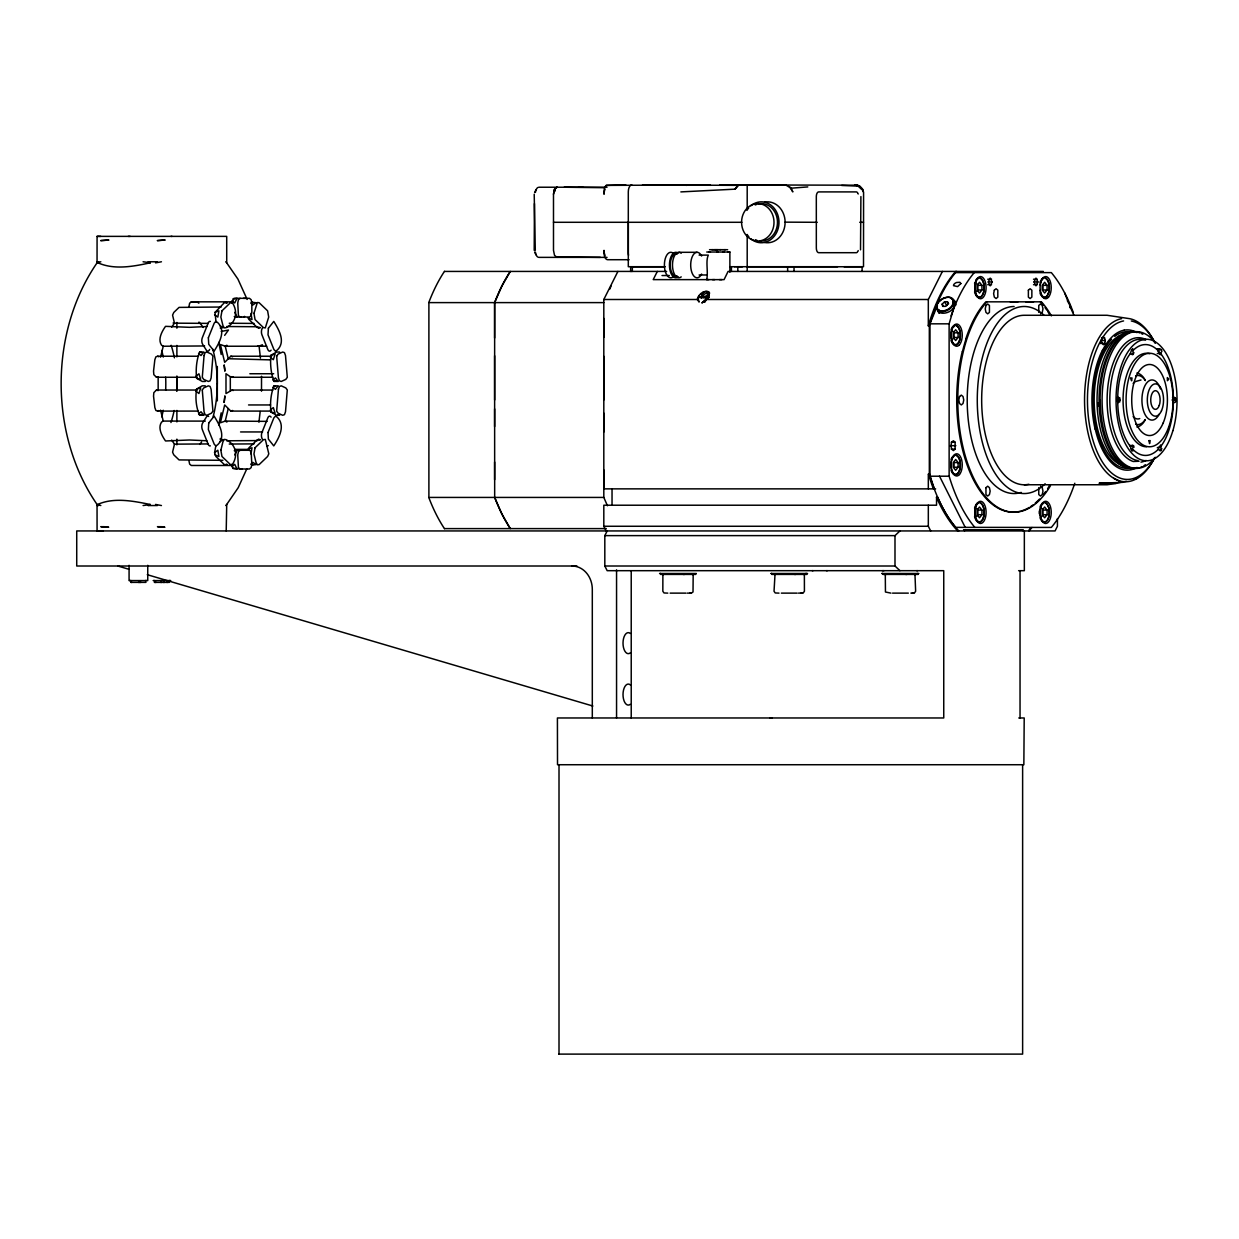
<?xml version="1.0" encoding="UTF-8"?>
<svg xmlns="http://www.w3.org/2000/svg" width="1239" height="1239" viewBox="0 0 1239 1239"><rect width="100%" height="100%" fill="white"/><g stroke="black" fill="none" stroke-linecap="round" stroke-linejoin="round"><path stroke-width="1.5" d="M129.073 565.325L129.073 580.58L131.071 580.58M176.883 391.307L176.883 376.006M176.883 356.878L176.883 345.402M176.883 328.18L176.883 322.45M217.321 400.863L217.321 366.434M494.609 479.71L494.609 462.008M494.609 426.588L494.609 408.87M494.64 400.011L494.64 302.61L501.919 285.961L510.282 271.434A161.302 80.969 -90 0 0 494.609 302.61L494.609 338.03M559.006 1054.11L559.006 764.726M603.811 469.922L603.811 488.863L935.631 488.863M603.811 432.039L603.811 413.114M603.811 400.011L603.811 299.497L617.905 271.434M612.035 505.218L612.035 488.863M628.297 222.292L628.297 266.71L665.095 266.71M737.809 271.418L737.809 266.741M747.194 271.418L747.194 235.255M929.327 474.212L929.327 325.826A148.463 74.603 90 0 1 956.616 271.372M952.853 331.293L954.061 332.811L954.061 337.473L952.837 338.99M958.103 462.565L958.103 467.227L955.672 470.278L953.209 467.196L953.209 462.674L955.687 459.514L958.103 462.565L954.061 462.565L954.061 467.227L958.103 467.227M976.688 516.245L977.896 514.712L977.896 510.065L976.688 508.532M976.688 291.506L977.896 289.988L977.896 285.326L976.688 283.808M981.938 514.712L981.938 510.065L979.522 507.014L977.06 510.174L977.06 514.696L979.507 517.763L981.938 514.712L977.896 514.712M981.938 285.326L981.938 289.988L979.507 293.024L977.06 289.957L977.06 285.435L979.522 282.275L981.938 285.326L977.896 285.326M1020.038 717.97L1020.038 570.683M1022.624 764.726L1022.624 1054.11L558.743 1054.11M1057.425 518.614L1057.425 526.265L1055.07 530.942L76.725 530.942L76.725 566.006L576.956 566.006M662.88 574.416L662.834 591.251L664.027 592.97L667.806 593.125M775.01 574.416L774.034 591.251L775.227 592.97L779.006 593.125M885.296 574.416L885.451 592.01L890.903 593.125M97.076 530.942L97.045 504.428C49.188 434.997 49.173 332.315 97.045 262.869L97.076 236.37L98.609 236.37M706.726 279.627C708.429 271.821 705.394 261.104 708.305 255.11L699.09 255.11M863.583 191.906L863.506 266.71L844.069 266.71M205.287 385.84L202.251 385.84L196.598 389.061C195.189 397.378 196.041 407.631 199.603 415.189L203.103 414.244M279.658 352.031L276.622 352.031L270.969 355.237C269.978 363.6 270.969 373.605 273.974 381.38L276.328 380.946M230.315 390.579L230.315 376.733L225.994 373.744L225.994 393.568L232.034 390.053L272.797 390.053M860.904 196.583L860.516 249.829M534.21 250.355L534.443 203.599M246.762 468.946L238.26 487.624L226.722 504.428L226.21 530.942M261.506 391.183L261.522 376.269M1101.61 339.331L1101.502 341.825L1103.376 344.752L1104.816 343.466L1105.296 340.493L1104.522 337.782L1102.989 337.116L1101.61 339.331A79.435 39.88 90 0 0 1097.491 452.7A79.435 39.88 90 0 0 1154.485 458.182M1024.343 530.942L1024.343 570.683L1018.597 570.683M1130.262 353.657A55.43 27.862 -90 0 0 1117.717 397.146L1117.733 402.938A55.43 27.862 -90 0 0 1130.355 446.489L1131.857 450.64L1133.066 450.872M227.387 464.594L224.367 464.594L215.896 456.479L214.579 452.607L215.818 446.025M553.492 194.244L554.514 189.288L557.008 187.228L554.514 189.288L553.492 194.244L553.492 250.355L554.514 255.311L557.008 257.371M279.658 415.282L276.622 415.282L270.969 412.06C269.916 403.62 270.814 393.77 273.974 385.933L275.182 385.84M258.936 422.22L260.175 411.503M1158.186 351.272L1160.695 353.533A55.43 27.862 -90 0 1 1173.348 397.099L1173.318 402.938A55.445 27.831 89.9 0 1 1160.726 446.505M231.678 302.997L234.032 298.32L249.473 298.32L251.145 299.699L251.827 302.997L251.827 312.352L251.145 315.651L249.473 317.029L240.087 317.029L238.43 315.651L237.749 302.997L238.43 299.699L240.087 298.32M1131.161 448.688L1131.857 450.64L1133.484 445.777L1132.601 445.188L1130.355 446.505M216.082 322.357L214.982 312.414L224.367 302.719L227.387 302.719M250.944 453.985L252.028 447.744L248.079 449.323L249.008 447.744L257.464 439.628L260.5 439.628M1119.715 402.056L1119.715 397.998L1117.733 397.099M1173.348 397.998L1173.348 402.056M218.73 424.869L221.208 412.788M188.963 306.513L189.644 303.199L191.302 301.836L232.39 301.836M988.273 281.965L990.209 278.109L992.145 281.965L990.209 285.822L988.273 281.965L992.145 281.965M955.114 449.153L955.114 442.215L953.38 440.774L951.629 442.215L950.917 445.684L951.629 449.153L953.38 450.593L955.114 449.153L951.273 449.153M1034.038 281.965L1035.974 278.109L1037.91 281.965L1035.974 285.822L1034.038 281.965L1037.91 281.965M1038.762 487.655L1038.762 494.593L1040.512 496.034L1042.247 494.593L1042.975 491.124L1042.247 487.655L1040.512 486.215M160.559 357.142L163.254 346.239L161.581 345.232C157.508 339.269 161.984 331.386 165.53 326.337L189.49 327.328L206.774 326.538M228.239 408.591L225.235 421.074L220.372 422.809L224.693 404.952L230.826 411.085L271.589 411.085M1173.318 397.099L1175.377 397.843L1175.873 400.027L1175.377 402.195L1173.318 402.938M201.957 352.557L199.603 352.124C196.505 359.883 195.607 369.872 196.598 378.251L202.251 381.457L205.287 381.457M974.845 527.427A148.463 74.526 90 0 1 949.136 476.194L949.12 323.828L955.099 303.71L954.588 300.612L951.32 298.367M707.454 291.614L708.785 293.302L708.104 297.159L701.878 302.997L709.281 297.159L697.805 297.546L699.106 302.053L697.247 299.497C698.146 294.386 705.068 288.532 709.668 293.147M949.12 476.21L929.916 476.21L929.916 323.828L937.381 305.599C934.547 317.37 952.605 314.071 954.572 305.599M534.613 192.525L535.929 189.892M937.164 304.717L937.52 303.803A8.905 5.947 -31.4 0 1 938.992 301.495M1161.903 448.688L1160.014 450.872M1134.01 352.743L1132.245 354.772M609.65 289.291L611.106 285.961M234.713 454.961L237.052 450.284L234.248 450.702M657.32 271.434L653.216 279.627L724.072 279.627L728.083 271.434L1043.346 271.434M1018.768 717.97L1024.204 717.97L1023.848 764.726L557.519 764.726L557.411 717.97L943.746 717.97L943.746 570.683L607.172 570.683L604.818 566.006L604.818 535.62L607.172 530.942M929.327 325.826L928.321 325.826L928.321 299.497L942.399 271.434M703.442 291.908L701.599 296.09A5.839 5.033 -90 0 0 701.615 298.212L698.951 295.61M208.322 443.934L174.467 444.151L172.577 452.173L173.77 454.837L179.051 459.917L222.927 460.319M1133.066 349.166L1131.672 349.661L1130.355 353.533L1133.329 354.462L1132.895 350.606A55.476 27.878 89.9 0 1 1143.86 344.674A55.445 27.831 89.9 0 1 1158.14 350.637L1159.735 354.462L1161.903 351.349L1161.392 349.661L1157.272 349.011M680.861 191.906L735.037 189.164L738.971 184.89L785.603 184.89L790.947 188.204L792.852 191.906L789.646 186.686M708.104 297.159L704.65 302.053L708.104 297.159L709.281 297.159M171.648 327.204L174.467 323.162L208.322 323.379M735.037 189.164L737.716 185.354L642.53 184.89M224.662 335.351L228.456 330.054L221.254 331.448M277.846 415.189L278.868 413.903M958.103 337.473L955.672 340.524L953.209 337.457L953.209 332.919L955.687 329.775L958.103 332.811L958.103 337.473L954.061 337.473M1047.079 289.988L1044.647 293.024L1042.185 289.957L1042.185 285.435L1044.663 282.275L1047.079 285.326L1047.079 289.988L1043.037 289.988L1043.037 285.326L1047.079 285.326M1041.829 516.245L1043.037 514.712L1043.037 510.065L1041.829 508.532M1047.079 514.712L1044.647 517.763L1042.185 514.696L1042.185 510.174L1044.663 507.014L1047.079 510.065L1047.079 514.712L1043.037 514.712M1117.733 402.938L1120.133 400.027L1116.866 400.507M225.73 505.543L226.722 504.428M938.976 301.588L940.2 300.349M944.552 301.851L942.151 304.113L942.678 306.358L945.605 306.358L947.99 304.113L947.463 301.851L944.552 301.851L946.813 305.568M604.818 535.62L894.992 535.62L899.932 530.942M198.565 413.903L201.028 411.766L203.846 415.282L199.603 415.189M272.936 380.079L275.414 377.941L278.217 381.457L273.974 381.38M231.987 466.654L234.713 464.315L237.052 468.992L232.855 468.357L231.678 464.315M240.087 450.284L238.43 451.646L237.749 454.961L238.43 467.614L240.087 468.992L249.473 468.992L251.145 467.614L251.827 464.315L251.145 451.646L249.473 450.284L236.417 450.284M1040.512 313.823L1042.247 312.383L1042.975 308.914L1042.247 305.444L1040.512 304.004L1038.762 305.444L1038.762 312.383M195.948 376.207L198.937 373.791L200.703 379.382L196.598 378.251M270.334 410.016L273.323 407.6L275.089 413.191L270.969 412.06M214.579 452.607L217.832 450.237L218.931 456.479L214.982 454.899M251.889 302.27L250.743 303.059L252.973 304.902L256.101 302.719L251.889 302.27L253.081 302.719M250.944 313.328L252.028 319.569L248.079 317.989L249.008 319.569L257.464 327.685L259.803 327.328M219.876 441.812L223.005 439.628L220.186 439.334M225.56 465.043L226.706 464.238M1158.155 350.606L1160.014 349.166M1160.478 445.188L1158.155 449.432L1161.206 450.64L1160.819 445.266M226.892 345.232L225.235 346.239L220.372 344.504L224.693 362.346L230.826 356.228L271.589 356.228M205.302 421.105L163.254 421.074L161.581 422.065C157.508 428.044 161.984 435.911 165.53 440.976L189.49 439.984L206.774 440.774M243.417 317.029L244.594 316.394M954.804 325.842L952.667 327.793A9.463 4.755 -90 0 0 952.311 328.459M1043.78 503.08L1042.045 504.459A9.463 4.724 -90 0 0 1040.11 509.802M197.218 390.037L156.455 390.037L153.837 392.639L153.543 396.17L154.844 407.554L155.882 410.481L157.647 411.085L198.426 411.085M230.315 376.733L233.18 376.749M157.647 411.085L158.793 410.558M97.323 504.598C113.632 497.133 133.192 500.974 150.322 504.521L148.076 505.543L157.446 505.543M954.557 455.054L952.001 457.392A9.943 4.987 -89.9 0 0 951.072 459.53M1122.658 482.343L1099.055 483.241L1115.023 483.349L1126.359 481.321M946.085 310.199L947.308 309.642A8.905 5.947 -31.4 0 0 949.601 308.139L950.282 307.551A8.952 5.978 -30.9 0 0 951.986 305.692A8.874 5.854 -31.9 0 0 952.497 304.717L952.884 303.803A8.859 6.025 -29.3 0 0 953.271 302.533M214.982 312.414L218.931 310.834L217.832 317.076L214.579 314.691M605.066 189.288A7.016 3.516 90 0 0 604.043 194.244L604.028 191.906A7.016 3.516 90 0 1 606.258 185.385L709.281 184.89A7.016 3.516 90 0 1 710.582 185.385M251.889 465.043L256.101 464.594L252.973 462.41L250.743 464.238L253.081 464.594M1157.272 447.728L1160.695 446.505M100.824 261.77L97.323 262.714M198.426 356.228L157.647 356.228L155.882 356.832L154.844 359.744L153.543 371.142L153.837 374.674L156.455 377.26L197.218 377.26M230.826 411.085L232.591 410.481M246.453 298.32L243.417 298.32M944.474 297.871L945.295 297.608A8.905 5.947 -31.4 0 1 948.563 297.236A8.905 6.009 -32.7 0 1 950.298 297.53M156.455 377.26L158.158 376.733L158.158 390.579L156.455 390.037M708.553 295.502L703.225 297.159L706.478 298.15M708.708 295.594L703.225 297.159L706.726 297.918M1141.011 379.986L1136.798 381.163A18.957 9.509 90 0 0 1133.158 383.44M1133.793 479.276L1137.495 478.239A81.743 41.042 -90 0 0 1154.609 457.811M270.969 355.237L275.089 354.106L273.323 359.713L270.334 357.297M196.598 389.061L200.703 387.931L198.937 393.522L195.948 391.106M944.861 310.602L941.903 310.958A8.936 5.978 -31.4 0 1 940.587 310.726M258.657 328.134L260.5 327.685M798.489 593.125L803.228 592.97L804.421 591.251L804.374 574.416L803.275 574.416M910.851 593.125L914.428 592.97L915.636 591.251L914.971 574.416M155.556 262.869L161.442 261.77M232.855 298.955L237.052 298.32L234.713 302.997L231.987 300.659M157.446 261.77L148.076 261.77L150.322 262.776C133.44 266.524 114.034 270.087 97.912 262.776L98.593 261.77L97.091 261.77M143.089 505.543L150.322 504.521M220.186 327.979L223.005 327.685L219.876 325.501M790.947 188.204L807.782 186.919M226.675 440.79L257.836 440.573M257.836 326.74L226.675 326.523M1139.09 461.249L1133.22 461.497A62.322 31.254 90 0 1 1107.79 387.218A62.322 31.254 90 0 1 1146.06 339.61M942.864 311.593L941.686 311.593A9.401 6.241 -32.2 0 1 936.761 308.248A9.401 6.288 -30.6 0 1 936.622 306.73L936.761 305.708A9.401 6.288 -30.6 0 1 937.815 303.106M606.258 185.385L625.757 184.89M199.603 352.124L203.846 352.031L201.028 355.547L198.565 353.409M273.974 385.933L278.217 385.84L275.414 389.371L272.936 387.218M221.131 307.024L179.051 307.396L173.77 312.476L172.577 315.14L174.467 323.162L173.088 323.007M163.254 346.239L204.621 345.96M229.246 444.042L254.026 443.887M709.188 293.349L705.347 293.566A3.856 3.345 89.9 0 0 703.225 297.159A3.856 3.345 -89.6 0 0 703.287 297.887M659.566 573.487L660.666 573.487M881.982 573.487L882.617 573.487M709.064 252.028L710.427 252.028M660.557 574.416L695.791 574.416M918.889 573.487L917.495 573.487M771.758 574.416L806.992 574.416M882.958 574.416L918.192 574.416M172.051 236.37L170.982 236.37M709.529 249.689L723.003 249.689M729.879 272.27L729.879 252.028L706.726 252.028M729.879 252.028L727.68 252.028M696.349 573.487L660.031 573.487M770.906 573.487L771.882 573.487M807.549 573.487L805.691 573.487M153.218 580.58L154.55 580.58M130.962 582.376L131.861 582.376M754.024 184.89L754.969 184.89M759.414 184.89L762.434 184.89M768.784 184.89L771.742 184.89M774.902 184.89L776.543 184.89M538.81 187.228L607.048 187.228M578.52 187.228L582.826 187.228M553.492 222.292L741.913 222.292M764.525 202.112A20.459 17.687 90 0 1 785.108 222.153L817.229 222.292M859.742 222.292L863.506 222.292M128.252 236.37L130.157 236.37M97.076 236.37L226.706 236.37L226.722 262.885L237.903 279.054L247.15 299.42M99.043 236.37L100.777 236.37M722.957 249.689L727.649 249.705M711.821 249.705L713.277 249.705M714.113 249.705L715.91 249.705M715.6 249.705L716.963 249.705M716.653 249.705L718.279 249.689M719.642 249.705L721.005 249.705M724.304 249.705L725.45 249.689M716.653 252.028L718.279 252.028M722.957 252.028L724.304 252.028M678.879 252.307L697.077 252.307M538.81 257.371L607.048 257.371M629.071 259.71L607.559 259.71A7.016 3.516 -90 0 1 604.028 252.694L604.028 250.355A7.016 3.516 90 0 0 605.066 255.311M729.926 266.71L735.207 266.71M736.632 266.71L837.657 266.71M664.724 266.741L630.651 266.741L630.651 271.418L631.487 271.418M734.603 266.741L742.502 266.741M747.194 266.741L862.096 266.741L862.096 271.418M444.553 271.434L666.628 271.418M955.641 272.611L1051.338 272.611A148.37 74.479 90 0 1 1064.58 292.76A148.463 74.526 90 0 1 1073.392 312.77M699.09 274.981L706.137 274.981M662.013 275.538L669.323 275.523M987.731 279.224L991.572 279.224M1033.512 279.24L1037.353 279.24M708.925 279.627L706.973 279.627M712.502 279.627L714.702 279.627M719.487 279.627L721.857 279.627M987.731 284.691L991.572 284.691M1033.512 284.691L1037.353 284.691M977.896 289.988L981.938 289.988M603.811 299.497L697.247 299.497M706.509 299.497L928.321 299.497M191.302 301.836L197.171 301.836L198.829 303.199M1010.203 301.836L1017.993 301.836M1025.799 301.836L1033.589 301.836M603.811 302.61L428.895 302.61L428.895 497.428L603.811 497.428L607.451 505.76M235.364 317.029L241.233 317.029M929.916 323.828L949.12 323.828M954.061 332.811L958.103 332.811M266.664 346.208L225.235 346.239L228.239 358.721L270.52 359.883M249.844 373.744L273.695 373.744M232.034 377.26L272.797 377.26M1172.032 400.027L1175.873 400.027L1172.744 398.555M248.543 404.952L270.551 404.952M240.567 431.946L262.575 431.946M951.273 442.215L955.114 442.215M950.081 445.684L955.842 445.684M234.837 449.385L247.676 449.385M232.39 465.477L191.302 465.477L189.644 464.114L188.963 460.8M242.07 468.992L232.855 468.357M1024.219 484.759L1107.108 484.759L1116.339 483.365L1115.023 483.349M97.091 505.543L98.593 505.543L97.912 504.521L100.824 505.543M977.896 510.065L981.938 510.065M1043.037 510.065L1047.079 510.065M958.769 530.865A148.432 74.448 90 0 1 937.598 497.118L936.545 497.211L936.545 505.218L603.811 505.218L603.811 526.265L928.321 526.265L930.675 530.942M444.553 528.604L606.289 528.604M988.552 529.765L991.277 529.765M998.076 529.765L1006.455 529.765M1007.756 529.765L1009.135 529.765M963.555 529.765L1023.228 529.765L1023.228 530.942M97.153 530.942L103.007 530.942M604.818 566.006L894.992 566.006L899.932 570.683M826.475 570.683L827.311 570.683M883.949 570.683L882.4 570.683M916.69 570.683L917.619 570.683M662.354 574.416L663.81 574.416M683.247 574.416L684.532 574.416M692.074 574.416L693.128 574.416M794.447 574.416L795.732 574.416M884.754 574.416L886.21 574.416M905.647 574.416L906.933 574.416M914.475 574.416L915.265 574.416M146.729 580.58L145.195 580.58M170.208 580.58L153.559 580.58M169.232 580.58L170.734 580.58M138.396 582.376L140.983 582.376M156.083 582.376L154.782 582.376M166.754 582.376L167.683 582.376M130.854 582.376L145.97 582.376M154.333 582.376L169.449 582.376M160.559 582.376L161.875 582.376M163.223 582.376L164.493 582.376M670.144 593.125L685.926 593.125M687.273 593.125L691.347 593.125L693.019 592.01L693.174 574.416M781.344 593.125L797.126 593.125M892.545 593.125L908.326 593.125M772.021 717.97L769.853 717.97M719.673 184.89L857.078 185.2L862.065 189.768M1100.263 343.466L1104.816 343.466M812.195 570.683L813.032 570.683M771.231 573.487L806.589 573.487M917.789 573.487L881.889 573.487M129.568 580.58L147.751 580.58L147.751 565.325M801.06 593.125L802.562 593.125M912.26 593.125L913.763 593.125M689.86 593.125L691.145 593.125M1101.486 337.767L1104.522 337.782M1100.759 340.477L1105.296 340.493M229.246 323.255L254.026 323.425M267.144 421.368L225.235 421.074L226.892 422.081M564.225 187.228L604.353 187.709M555.707 256.876L600.342 257.371M1157.272 353.471L1160.695 353.533M841.653 185.447L859.742 186.206L862.452 188.901L863.273 191.906L862.871 189.768L859.742 186.206M1129.689 445.374L1133.484 445.777L1134.01 447.294M1157.582 349.228L1161.392 349.661M1172.497 397.471L1175.377 397.843M143.089 261.77L150.322 262.776M1172.605 399.531L1175.873 400.027M234.248 316.611L237.052 317.029L234.713 312.352M1116.788 397.549L1119.715 397.998M155.556 504.428L161.442 505.543M857.078 185.2L854.848 184.89L859.246 186.191L861.694 188.901M940.556 310.772L939.611 310.478A8.812 5.839 -29.7 0 1 938.775 310.013L938.248 309.642M1160.819 354.772L1159.069 352.743M117.798 566.006L128.856 569.259M147.271 574.695L592.862 706.029M230.826 356.228L232.591 356.832M950.236 297.608L952.683 299.513A8.952 5.978 -30.9 0 1 953.07 300.349L953.256 301.588A8.843 5.823 -33.1 0 1 953.101 302.564M708.971 294.634L706.571 293.302A3.856 3.33 89.5 0 1 708.398 293.922A3.856 3.345 -89.6 0 1 709.358 295.037M979.817 502.554L981.18 503.344A9.943 4.987 -89.9 0 1 983.642 516.508A9.943 4.987 90 0 1 977.029 521.418M157.647 356.228L158.793 356.755M232.034 390.053L233.18 390.564M956.539 455.58L957.855 456.479A9.463 4.755 90 0 1 959.884 469.256L959.652 470.077A9.525 4.755 -89.8 0 1 956.043 474.336M1113.675 478.239L1121.698 482.327M225.56 302.27L226.706 303.059M258.657 439.179L259.803 439.984M1067.429 300.953L1068.003 301.588A9.37 6.288 31 0 0 1067.584 301.092M1041.55 296.013L1042.169 296.694A9.943 4.987 89.9 0 0 1046.32 296.694A9.943 4.987 -89.9 0 0 1049.185 286.24A9.478 4.755 90 0 0 1045.53 278.341M225.73 261.77L226.722 262.885M700.716 293.689L701.863 295.006A5.839 5.049 89.9 0 1 709.374 292.296M535.929 254.692L534.613 252.075M939.534 312.894L939.27 312.538A9.385 6.257 -31 0 1 938.543 310.354M171.648 440.108L174.467 444.151M220.31 438.529L221.223 439.984M947.463 301.851L948.594 303.71M942.151 304.113L943.282 305.971M1068.947 302.858L1069.427 303.617A9.37 6.288 31 0 0 1068.823 302.564M1145.301 380.512L1144.294 378.607A26.995 13.552 90 0 0 1136.844 373.078M939.518 476.21L965.243 527.427M554.514 189.288L555.351 190.945M603.811 526.265L606.165 530.942M1069.582 305.599L1073.857 315.047M494.64 497.428L501.919 514.077L510.282 528.604A161.302 80.876 90 0 1 494.671 497.335L494.609 355.748M1064.595 292.729L1068.963 303.989M163.254 421.074L160.559 410.171M1117.191 400.011L1117.686 402.195M218.73 342.429L221.208 354.524M1132.601 349.011L1132.895 350.606M259.044 345.805L260.438 358.071M534.21 194.244L535.294 250.355M1070.093 306.637L1070.093 306.312A8.921 5.87 33.2 0 0 1069.969 305.661A8.921 5.916 31.7 0 0 1069.846 305.026M964.546 529.765L964.546 530.942M928.321 474.212L928.321 488.863M928.321 505.218L928.321 526.265M894.992 535.62L894.992 566.006M794.029 266.741L794.029 271.418M787.632 266.741L787.632 271.418M747.194 184.89L747.194 209.205M731.413 266.741L731.413 271.418M632.339 266.741L632.339 271.418M631.224 570.683L631.224 717.97M616.557 569.878L616.557 717.97M603.811 318.423L603.811 337.364M603.811 356.305L603.811 497.428M592.304 717.97L592.304 589.377A23.386 20.211 90 0 0 572.077 566.006M176.883 410.434L176.883 421.91M176.883 439.133L176.883 444.863M176.836 383.656A70.127 35.172 90 0 1 176.666 390.579M174.172 410.465A70.127 35.172 90 0 1 170.936 422.545M171.137 345.278A70.127 35.203 -90 0 1 174.405 357.839M176.728 377.353A70.127 35.203 -90 0 1 176.867 383.656M217.274 383.656A70.127 35.172 90 0 1 213.139 416.66M201.632 441.982A70.127 35.172 90 0 1 199.68 444.398M198.983 322.094A70.127 35.219 -90 0 1 203.211 327.499M212.767 349.166A70.127 35.219 -90 0 1 217.321 383.656M210.336 321.428A4.677 2.354 90 0 0 208.152 323.147L202.298 337.767A4.677 2.354 -90 0 0 202.669 344.334L206.34 350.157A4.677 2.354 90 0 0 209.639 349.429M208.663 416.443A4.677 2.354 90 0 0 206.34 417.14L202.669 422.979A4.677 2.354 90 0 0 202.298 429.546L208.152 444.166A4.677 2.354 -90 0 0 210.336 445.87M268.305 445.606A4.677 2.354 90 0 1 267.097 445.87M262.312 439.086A4.677 2.354 90 0 1 261.94 432.504L267.794 417.884A4.677 2.354 90 0 1 271.093 417.14M271.093 350.172A4.677 2.354 90 0 1 267.794 349.429L261.94 334.809A4.677 2.354 -90 0 1 262.312 328.227M161.751 350.482A72.187 36.272 90 0 1 163.254 357.064M165.654 377.167A72.187 36.272 90 0 1 165.67 390.146M163.254 410.248A72.187 36.272 90 0 1 161.751 416.831M630.264 652.907A10.516 5.281 -90 0 1 623.016 643.041A10.516 5.281 -90 0 1 630.357 633.47M630.264 704.341A10.516 5.281 -90 0 1 623.016 694.475A10.516 5.281 -90 0 1 630.357 684.904M444.507 528.728A161.302 81.077 -89.9 0 1 428.818 497.551M428.818 302.471A161.364 81.108 89.9 0 1 444.507 271.295M1146.54 446.783A46.757 23.479 -90 0 1 1123.123 396.712A46.757 23.479 -90 0 1 1149.869 353.735M1158.202 449.37A55.43 27.862 -90 0 1 1132.911 449.432M1172.899 430.645A60.788 30.495 90 0 0 1161.423 347.013A60.788 30.495 90 0 0 1119.684 371.142A60.788 30.495 90 0 0 1132.523 453.97L1133.902 455.348A60.757 30.495 -90 0 0 1159.162 455.333A60.835 30.526 -90 0 0 1170.205 438.296A60.757 30.464 -90 0 0 1172.884 430.63M1137.758 460.598A60.788 30.464 -90 0 1 1110.036 392.5A60.788 30.464 -90 0 1 1145.301 340.075M1100.077 400.027A68.377 34.336 -89.9 0 1 1140.05 332.548M1139.059 467.769A68.377 34.103 90 0 1 1100.294 400.027M1145.44 464.733A68.377 34.103 90 0 1 1143.845 465.74M1142.25 466.576A68.377 34.103 90 0 1 1140.654 467.258M1155.244 457.284A68.377 34.367 90 0 1 1110.547 444.925A68.377 34.367 90 0 1 1110.547 355.113A68.377 34.367 90 0 1 1155.244 342.754M1146.06 460.428A62.322 31.254 90 0 1 1140.964 462.132M934.361 488.569A148.773 74.448 89.9 0 1 929.56 473.964M1031.948 527.504A148.401 74.417 -90 0 1 1028.989 530.834M957.732 530.989A148.432 74.557 -90 0 1 936.498 497.273M928.321 325.826A148.432 74.557 -90 0 1 955.641 271.449M1031.003 527.721A148.401 74.572 89.9 0 1 1029.036 529.967M933.308 488.646A148.804 74.603 90 0 1 928.491 474.026M944.521 297.809A8.905 5.947 -31.4 0 0 943.266 298.305L941.268 299.513A8.998 6.102 -31.1 0 0 940.153 300.318M937.071 304.717A8.874 5.963 -30.2 0 0 936.978 307.566L937.195 308.139A8.874 5.854 -31.9 0 0 938.279 309.688M946.1 310.261A8.936 6.133 -32.1 0 1 944.861 310.664M939.72 312.383A8.874 5.932 -32.5 0 1 939.208 310.617M953.318 301.65A8.874 5.932 -32.5 0 1 954.696 302.889M939.131 310.633A8.874 5.963 -30.2 0 1 939.1 310.153M953.271 301.015A9.354 6.21 -30.4 0 1 955.284 302.905M955.594 303.772A9.401 6.257 -32.5 0 1 955.687 304.236M955.734 304.717A9.401 6.257 -32.5 0 1 955.734 305.212M942.894 311.608A9.354 6.272 -30.7 0 0 952.388 306.25L952.667 305.708A9.354 6.272 -30.7 0 0 953.906 302.068A9.401 6.241 -32.2 0 0 953.798 301.108A9.354 6.288 -32.7 0 0 950.979 297.608M937.815 303.059A9.354 6.272 -30.7 0 1 939.89 300.612M940.029 300.736A9.354 6.087 -31.8 0 1 950.948 297.685M1070.124 306.637A8.812 5.916 29.5 0 1 1069.985 307.566M1070.14 305.197A9.37 6.226 30.1 0 1 1070.31 307.721M1040.079 514.975A9.463 4.755 90 0 0 1046.397 521.185A9.463 4.724 -90 0 0 1049.387 512.388A9.463 4.755 90 0 0 1045.515 503.08M1039.908 513.225A9.463 4.755 90 0 1 1039.908 511.521A9.463 4.724 -90 0 1 1040.001 510.685M1044.957 502.538A9.943 4.987 -89.9 0 1 1049.123 514.495A9.943 4.987 -89.9 0 1 1042.835 521.929A9.943 4.987 89.9 0 1 1041.55 520.736M1040.977 519.884A9.943 4.987 89.9 0 1 1040.048 517.747M1039.304 513.798A9.943 4.987 89.9 0 1 1039.304 510.979M1040.048 507.014A9.943 4.987 89.9 0 1 1040.977 504.877M1041.55 504.025A9.943 4.987 89.9 0 1 1043.532 502.554M1040.079 290.251A9.478 4.755 90 0 0 1043.346 296.756L1044.229 297.081A9.478 4.755 90 0 0 1046.397 296.462L1046.831 296.059A9.478 4.755 90 0 0 1049.356 286.286A9.943 4.987 -89.9 0 0 1044.957 277.815M1043.78 278.326A9.478 4.755 90 0 0 1042.045 279.72A9.463 4.755 -90 0 0 1040.094 285.047M1040.977 295.192A9.943 4.987 -89.9 0 1 1040.048 293.054M1040.048 282.291A9.943 4.987 -89.9 0 1 1040.977 280.153M1041.55 279.302A9.943 4.987 -89.9 0 1 1042.169 278.62M1042.835 278.125A9.943 4.987 -89.9 0 1 1043.532 277.815M980.374 503.08A9.463 4.755 -90 0 1 984.246 513.256A9.463 4.755 -90 0 1 979.507 521.851A9.463 4.755 -90 0 1 974.783 513.24L974.845 510.669A9.463 4.755 -90 0 1 976.905 504.474L977.323 503.979A9.463 4.755 -90 0 1 978.655 503.08M975.836 504.877A9.943 4.987 -89.9 0 1 976.409 504.025M977.029 503.344A9.943 4.987 -89.9 0 1 977.71 502.848M976.409 520.736A9.943 4.987 90 0 1 975.836 519.9M975.341 518.893A9.943 4.987 90 0 1 974.566 516.508M974.566 508.253A9.943 4.987 90 0 1 975.341 505.884M956.09 474.32A9.463 4.755 90 0 1 950.933 465.74M950.933 464.052A9.463 4.755 90 0 1 953.488 456.494A9.525 4.755 -89.8 0 1 954.789 455.503M955.981 455.054A9.943 4.987 -89.9 0 1 959.807 469.008A9.943 4.987 -89.9 0 1 952.001 472.415M951.49 471.409A9.943 4.987 -89.9 0 1 951.056 470.278M952.311 341.84A9.463 4.755 -90 0 0 957.855 343.559A9.494 4.77 90 0 0 960.38 333.818A9.494 4.77 90 0 0 956.539 325.842M951.986 341.112A9.463 4.755 -90 0 1 950.933 336.001M950.933 334.298A9.463 4.755 -90 0 1 951.986 329.187M955.981 325.315A9.943 4.987 -89.9 0 1 960.055 337.922A9.943 4.987 -89.9 0 1 953.194 344.194M952.559 343.513A9.943 4.987 -89.9 0 1 952.001 342.661M951.49 341.654A9.943 4.987 -89.9 0 1 951.072 340.524M951.072 329.775A9.943 4.987 -89.9 0 1 951.49 328.645M952.001 327.638A9.943 4.987 -89.9 0 1 952.574 326.786M953.194 326.105A9.943 4.987 -89.9 0 1 954.557 325.315M980.374 278.341A9.463 4.755 -90 0 1 984.184 289.384A9.463 4.786 90 0 1 982.124 295.594A9.463 4.755 -90 0 1 975.093 291.18A9.463 4.755 -90 0 1 978.655 278.341M979.817 277.815A9.943 4.987 90 0 1 984.091 287.665A9.943 4.987 90 0 1 979.817 297.484A9.943 4.987 -89.9 0 1 978.392 297.484M977.695 297.19A9.943 4.987 -89.9 0 1 975.836 295.176M975.341 294.17A9.943 4.987 -89.9 0 1 974.566 291.785M974.582 283.53A9.943 4.987 -89.9 0 1 974.923 282.291M975.852 280.153A9.943 4.987 -89.9 0 1 976.409 279.302M977.044 278.62A9.943 4.987 -89.9 0 1 978.392 277.815M1130.417 468.125A68.377 34.32 -90 0 1 1094.362 419.169A68.377 34.32 -90 0 1 1111.569 339.285M1114.713 336.435A68.377 34.32 -90 0 1 1132.229 332.331M1102.989 337.101A79.435 39.88 90 0 1 1123.587 320.932M1131.3 320.978A79.435 39.88 90 0 1 1155.151 343.141M951.01 315.976A148.417 75.052 89.8 0 1 974.69 272.1M929.962 476.148A148.417 74.464 90 0 0 955.656 527.365L1051.338 527.427A148.448 74.526 -90 0 0 1074.802 483.256M1137.495 478.239A81.759 41.042 -90 0 1 1085.333 415.979A81.759 41.042 -90 0 1 1121.574 318.655M1154.609 342.212A81.743 41.042 -90 0 0 1129.612 318.671L1107.108 315.279L1024.219 315.279A84.748 42.544 90 0 0 981.737 404.673A84.748 42.544 90 0 0 1028.881 484.263M939.023 313.25A9.943 6.629 -31.3 0 1 938.186 310.648M953.441 300.705A9.943 6.629 -31.3 0 1 955.656 302.409M1051.384 315.852A112.16 56.328 -90 0 0 1041.38 301.82L985.826 301.836A112.207 56.405 90 0 0 965.847 338.758M959.358 373.868A112.16 56.328 -90 0 1 986.864 301.867M1021.215 492.425A93.514 46.896 -89.9 0 1 967.349 407.337A93.514 46.896 -89.9 0 1 1014.106 306.513M1050.471 485.703A112.207 56.328 90 0 1 984.556 495.523A112.207 56.328 90 0 1 959.342 373.806M1045.143 483.737A93.514 46.943 90 0 1 977.277 401.451A93.514 46.943 90 0 1 1043.842 315.062M962.316 351.272A112.207 56.405 90 0 0 958.893 369.176A112.176 56.328 -90 0 0 1020.425 511.211M1040.373 301.82A112.176 56.328 -90 0 1 1043.192 305.15M1045.035 307.566A112.176 56.328 -90 0 1 1046.847 310.168M1047.745 311.516A112.176 56.328 -90 0 1 1049.51 314.381M1049.464 485.673A112.176 56.328 -90 0 1 1047.59 488.693M1045.654 491.542A112.176 56.328 -90 0 1 1043.656 494.222M1039.536 499.054A112.176 56.328 -90 0 1 1035.231 503.142M1033.047 504.908A112.176 56.328 -90 0 1 1030.833 506.472M1029.361 507.401A112.176 56.328 -90 0 1 1021.896 510.793M962.517 351.458A111.851 55.972 -89.9 0 1 966.017 339.006M858.193 250.572A4.677 2.354 -90 0 1 857.884 251.316M857.512 251.935A4.677 2.354 -90 0 1 856.226 252.694L818.669 252.694A4.677 2.339 90 0 1 816.331 248.017L816.315 196.583A4.677 2.354 90 0 1 818.669 191.906L856.226 191.906A4.677 2.339 90 0 1 857.512 192.68M857.884 193.284A4.677 2.339 90 0 1 858.193 194.027M535.418 192.432A7.016 3.516 -90 0 1 537.896 187.476M537.896 257.123A7.016 3.516 90 0 1 535.418 252.167M628.545 255.265A7.016 3.516 -90 0 1 628.297 252.694L628.297 191.906A7.016 3.516 90 0 1 631.813 184.89M685.012 184.89A7.016 3.516 90 0 1 686.36 185.432M750.819 205.829A20.459 17.687 -90 0 1 774.375 208.508A20.459 17.687 -90 0 1 774.53 235.89A20.459 17.687 -90 0 1 751.004 238.926M748.883 236.866A20.459 17.687 -90 0 1 747.071 234.434M746.931 210.382A20.459 17.687 -90 0 1 748.712 207.935M785.108 222.153A20.459 17.687 90 0 1 764.757 242.519M758.253 203.924A18.709 16.169 -90 0 1 777.457 221.301A18.709 16.169 -90 0 1 759.972 240.939M756.967 240.32A18.709 16.169 -90 0 1 755.465 239.731M755.248 204.962A18.709 16.169 -90 0 1 756.75 204.358M1138.052 467.769A68.377 34.32 90 0 1 1099.07 398.4A68.377 34.32 90 0 1 1139.632 332.78M1141.227 333.461A68.377 34.32 90 0 1 1142.823 334.282M1136.364 467.676A68.377 34.336 90 0 1 1097.042 400.011A68.377 34.336 90 0 1 1136.364 332.362M1098.389 405.943A66.054 33.112 90 0 1 1098.281 402.954M1124.904 465.879A66.039 33.159 89.9 0 1 1094.254 404.719A66.039 33.159 89.9 0 1 1120.118 335.537M1137.015 467.428A70.127 35.219 -89.9 0 1 1095.261 429.066M1095.121 429.19A70.22 35.466 -89.9 0 1 1102.416 350.265M1102.462 350.498A70.143 35.157 -89.9 0 1 1124.16 330.178M1124.16 330.163A70.096 35.188 89.9 0 1 1137.015 332.625M1135.698 375.804A24.579 12.344 -90 0 1 1145.301 380.497M1135.729 424.265A24.579 12.344 -90 0 0 1145.301 419.51L1144.294 421.43A26.995 13.536 -90 0 1 1136.844 426.959M1139.741 418.581A18.957 9.509 90 0 1 1133.174 416.598M1159.146 414.244A20.103 10.098 90 0 1 1144.433 413.268A20.103 10.098 90 0 1 1145.874 384.075A20.103 10.098 90 0 1 1160.401 388.86M701.599 274.051A12.746 6.381 -90 0 1 692.555 274.051A12.746 6.381 -90 0 1 692.555 256.039A12.746 6.381 -90 0 1 701.599 256.039M673.149 276.886A12.746 6.396 -90 0 1 664.398 265.053A12.746 6.396 -90 0 1 673.149 253.19M677.083 275.863A11.105 5.576 -89.9 0 1 670.268 265.069A11.105 5.576 -89.9 0 1 677.083 254.212M681.233 276.886A12.746 6.396 90 0 1 672.483 265.038A12.746 6.396 90 0 1 681.233 253.205M678.291 276.808A12.746 6.396 -90 0 1 669.447 265.146A12.746 6.396 -90 0 1 678.198 253.19M220.867 450.237L221.967 456.479L230.423 464.594L232.22 464.795C238.26 455.782 236.277 444.615 226.04 439.628L224.244 439.427L222.912 441.812L220.867 450.237M253.964 313.328L255.064 319.569L263.52 327.685L265.316 327.886L268.693 317.076L267.609 310.834L259.137 302.719L257.356 302.517L253.964 313.328M1130.603 378.22L1131.61 380.791L1132.028 377.941L1130.603 378.22M202.282 389.991L204.063 411.766L205.101 414.678L206.882 415.282L211.451 413.191L212.922 411.131L211.126 389.371L210.088 386.444L208.322 385.84L203.738 387.931L202.282 389.991M276.653 356.182L278.434 377.941L279.472 380.869L281.253 381.457L285.822 379.382L287.293 377.306L285.497 355.547L284.459 352.635L282.693 352.031L278.109 354.106L276.653 356.182M224.879 396.139L224.166 402.396L224.879 396.139M204.063 355.547L202.282 377.306L203.738 379.382L208.322 381.457L210.088 380.869L211.126 377.941L212.922 356.182L211.451 354.106L206.882 352.031L205.101 352.635L204.063 355.547M278.434 389.371L276.653 411.131L278.109 413.191L282.693 415.282L284.459 414.678L285.497 411.766L287.293 389.991L285.822 387.931L281.253 385.84L279.487 386.444L278.434 389.371M208.369 337.767L208.741 344.334L214.13 351.148C219.195 342.971 226.443 330.798 217.522 322.403L215.787 321.412L214.223 323.147L208.369 337.767M268.011 432.504L268.383 439.086L273.773 445.901C279.162 437.708 285.744 425.566 277.164 417.14L275.43 416.149L273.865 417.884L268.011 432.504M1168.64 379.088L1167.432 380.714L1167.324 377.585L1168.64 379.088M1148.94 440.619L1149.575 443.624L1150.195 440.619L1148.94 440.619M959.544 396.542L958.816 400.027L959.544 403.496L961.294 404.936L963.028 403.496L963.756 400.011L963.028 396.542L961.294 395.117L959.544 396.542M985.95 305.444L985.237 308.914L985.95 312.383L987.7 313.823L989.434 312.383L989.434 305.444L987.7 304.004L985.95 305.444M994.328 290.174L993.616 293.643L994.328 297.112L996.079 298.553L997.813 297.128L997.813 290.174L996.079 288.733L994.328 290.174M985.95 487.655L985.95 494.593L987.7 496.034L989.434 494.593L990.162 491.124L989.434 487.655L987.7 486.215L985.95 487.655M1028.37 290.174L1028.37 297.128L1030.105 298.553L1031.855 297.112L1031.855 290.174L1030.105 288.733L1028.37 290.174M208.741 422.979L208.369 429.546L214.223 444.166L215.787 445.901L217.522 444.909C226.427 436.515 219.195 424.342 214.13 416.149L208.741 422.979M268.383 328.227L268.011 334.809L273.865 349.429L275.43 351.148L277.164 350.172C286.085 341.763 278.837 329.589 273.773 321.412L268.383 328.227M960.86 283.561L957.577 286.612L953.55 285.667A3.856 2.137 -20.8 0 1 956.601 282.492L959.884 282.275L960.86 283.561M221.967 310.834L220.867 317.076L222.912 325.501L224.244 327.886L226.04 327.685C236.277 322.698 238.26 311.531 232.22 302.517L230.423 302.719L221.967 310.834M255.064 447.744L253.964 453.985L256.008 462.41L257.34 464.795L259.137 464.594L267.609 456.479L268.801 453.815L265.316 439.427L263.52 439.628L255.064 447.744M262.482 345.232L257.65 346.208L262.482 345.232M164.895 240.041L157.446 240.598L164.895 240.041M108.676 240.072L100.824 240.598L108.676 240.072M104.107 526.699L100.824 526.699L108.676 527.225L104.107 526.699M161.442 526.699L157.446 526.699L164.895 527.272L161.442 526.699M856.103 184.967L854.848 184.89L858.55 185.602L856.103 184.967M224.553 368.06L224.166 364.916L224.879 371.173L224.553 368.06M1168.764 426.866A46.757 23.479 -89.9 0 0 1151.681 353.44A46.757 23.479 -89.9 0 0 1128.264 419.758A46.757 23.479 -89.9 0 0 1168.764 426.866M1163.142 423.072A35.528 17.842 -90 0 0 1152.812 365.071A35.528 17.842 -90 0 0 1132.756 411.906A35.528 17.842 -90 0 0 1163.142 423.072M1040.837 506.828A11.105 5.576 90 0 0 1045.654 523.493A11.105 5.576 90 0 0 1050.486 506.828A11.105 5.576 90 0 0 1040.837 506.828M1048.442 297.267A11.105 5.576 -90 0 0 1048.442 278.032A11.105 5.576 -90 0 0 1040.094 287.649A11.105 5.576 -90 0 0 1048.442 297.267M975.697 506.828A11.105 5.576 90 0 0 980.529 523.493A11.105 5.576 90 0 0 985.346 506.828A11.105 5.576 90 0 0 975.697 506.828M959.466 474.506A11.105 5.576 -90 0 0 959.466 455.271A11.105 5.576 -90 0 0 951.103 464.904A11.105 5.576 -90 0 0 959.466 474.506M975.697 282.105A11.105 5.576 90 0 0 980.529 298.754A11.105 5.576 90 0 0 985.346 282.105A11.105 5.576 90 0 0 975.697 282.105M959.466 344.767A11.105 5.576 -90 0 0 959.466 325.532A11.105 5.576 -90 0 0 951.103 335.15A11.105 5.576 -90 0 0 959.466 344.767M752.692 240.041A18.709 16.215 89.4 0 0 774.003 222.153A18.693 16.2 -89.9 0 0 771.278 211.946A18.709 16.215 89.4 0 0 744.871 210.955A18.709 16.215 89.4 0 0 752.692 240.041M1159.27 405.385A9.354 4.693 -90 0 0 1155.848 390.703A9.354 4.693 -90 0 0 1151.17 403.976A9.354 4.693 -90 0 0 1159.27 405.385M1161.485 410.775A16.153 8.115 -90 0 0 1157.087 384.214A16.153 8.115 -90 0 0 1147.717 405.076A16.153 8.115 -90 0 0 1161.485 410.775"/></g></svg>
